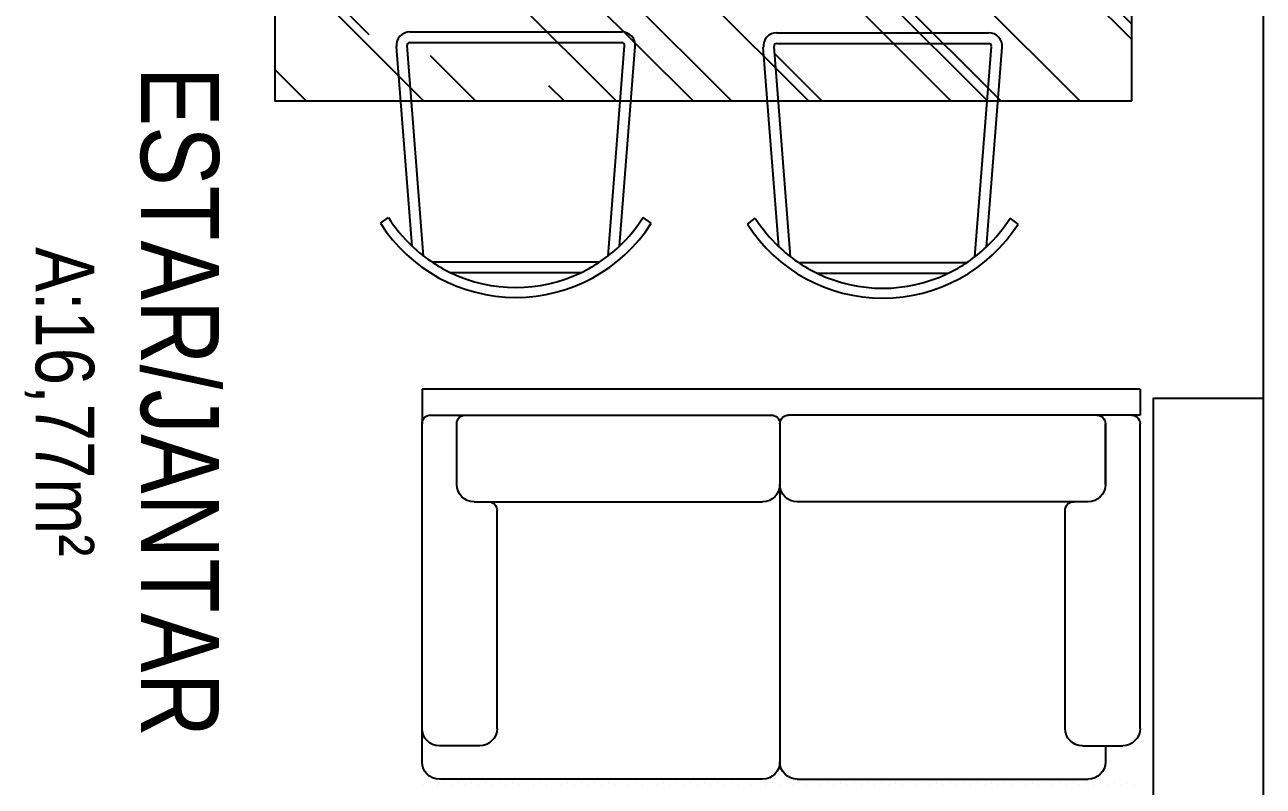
# Model space of a CAD drawing. Header units: millimetres. Extents: x 2993 to 6523, y 1057 to 2221.
# Drawn here: x 3051.212 to 3055.836, y 1144.702 to 1147.547 of the extents above; entities that cross this region are included whole.
import ezdxf
from ezdxf.enums import TextEntityAlignment as Align

# ---------------------------------------------------------------- set-up
doc = ezdxf.new("R2010")
doc.units = ezdxf.units.MM
doc.layers.add('AR-MOB', color=252, linetype='Continuous')
doc.layers.add('E-txt-g', color=3, linetype='Continuous')
doc.layers.add('E-Lay-9', color=9, linetype='Continuous', lineweight=9)
doc.layers.add('E-Txt-W', color=7, linetype='Continuous', lineweight=20)
doc.styles.add('F2', font='ARIALN.TTF')
doc.styles.add('REG60', font='romans.shx', dxfattribs={"width": 0.8, "height": 0.15})
doc.styles.add('REG80', font='romans.shx', dxfattribs={"width": 0.8, "height": 0.2})

# ---------------------------------------------------------------- blocks, each defined once
blk = doc.blocks.new('*X23')
at = {"color": 0}
for p, q in [((10.809375, 42.54375), (10.809375, 42.54375)), ((10.8, 42.525), (10.8, 42.525)), ((10.8, 42.4875), (10.8, 42.4875)), ((10.809375, 42.50625), (10.809375, 42.50625)), ((10.8, 42.45), (10.8, 42.45)), ((10.809375, 42.46875), (10.809375, 42.46875)), ((10.8, 42.4125), (10.8, 42.4125)), ((10.809375, 42.43125), (10.809375, 42.43125)), ((10.8, 42.375), (10.8, 42.375)), ((10.809375, 42.39375), (10.809375, 42.39375)), ((10.809375, 42.35625), (10.809375, 42.35625)), ((10.8, 42.3375), (10.8, 42.3375)), ((10.809375, 42.31875), (10.809375, 42.31875)), ((10.8, 42.3), (10.8, 42.3)), ((10.809375, 42.28125), (10.809375, 42.28125)), ((10.8, 42.2625), (10.8, 42.2625)), ((10.809375, 42.24375), (10.809375, 42.24375)), ((10.8, 42.225), (10.8, 42.225)), ((10.809375, 42.20625), (10.809375, 42.20625)), ((10.8, 42.1875), (10.8, 42.1875)), ((10.8, 42.15), (10.8, 42.15)), ((10.809375, 42.16875), (10.809375, 42.16875)), ((10.8, 42.1125), (10.8, 42.1125)), ((10.809375, 42.13125), (10.809375, 42.13125)), ((10.8, 42.075), (10.8, 42.075)), ((10.809375, 42.09375), (10.809375, 42.09375)), ((10.8, 42.0375), (10.8, 42.0375)), ((10.809375, 42.05625), (10.809375, 42.05625)), ((10.809375, 42.01875), (10.809375, 42.01875)), ((10.8, 42), (10.8, 42)), ((10.809375, 41.98125), (10.809375, 41.98125)), ((10.8, 41.9625), (10.8, 41.9625)), ((10.809375, 41.94375), (10.809375, 41.94375)), ((10.8, 41.925), (10.8, 41.925)), ((10.809375, 41.90625), (10.809375, 41.90625)), ((10.8, 41.8875), (10.8, 41.8875)), ((10.809375, 41.86875), (10.809375, 41.86875)), ((10.8, 41.85), (10.8, 41.85)), ((10.809375, 41.83125), (10.809375, 41.83125)), ((10.8, 41.8125), (10.8, 41.8125)), ((10.8, 41.775), (10.8, 41.775)), ((10.809375, 41.79375), (10.809375, 41.79375)), ((10.8, 41.7375), (10.8, 41.7375)), ((10.809375, 41.75625), (10.809375, 41.75625)), ((10.8, 41.7), (10.8, 41.7)), ((10.809375, 41.71875), (10.809375, 41.71875)), ((10.8, 41.6625), (10.8, 41.6625)), ((10.809375, 41.68125), (10.809375, 41.68125)), ((10.809375, 41.64375), (10.809375, 41.64375)), ((10.8, 41.625), (10.8, 41.625)), ((10.809375, 41.60625), (10.809375, 41.60625)), ((10.8, 41.5875), (10.8, 41.5875)), ((10.809375, 41.56875), (10.809375, 41.56875)), ((10.8, 41.55), (10.8, 41.55)), ((10.809375, 41.53125), (10.809375, 41.53125)), ((10.8, 41.5125), (10.8, 41.5125)), ((10.809375, 41.49375), (10.809375, 41.49375)), ((10.8, 41.475), (10.8, 41.475)), ((10.8, 41.4375), (10.8, 41.4375)), ((10.809375, 41.45625), (10.809375, 41.45625)), ((10.8, 41.4), (10.8, 41.4)), ((10.809375, 41.41875), (10.809375, 41.41875)), ((10.8, 41.3625), (10.8, 41.3625)), ((10.809375, 41.38125), (10.809375, 41.38125)), ((10.8, 41.325), (10.8, 41.325)), ((10.809375, 41.34375), (10.809375, 41.34375)), ((10.8, 41.2875), (10.8, 41.2875)), ((10.809375, 41.30625), (10.809375, 41.30625)), ((10.809375, 41.26875), (10.809375, 41.26875)), ((10.8, 41.25), (10.8, 41.25)), ((10.809375, 41.23125), (10.809375, 41.23125)), ((10.8, 41.2125), (10.8, 41.2125)), ((10.809375, 41.19375), (10.809375, 41.19375)), ((10.8, 41.175), (10.8, 41.175)), ((10.809375, 41.15625), (10.809375, 41.15625)), ((10.8, 41.1375), (10.8, 41.1375)), ((10.809375, 41.11875), (10.809375, 41.11875)), ((10.8, 41.1), (10.8, 41.1)), ((10.8, 41.0625), (10.8, 41.0625)), ((10.809375, 41.08125), (10.809375, 41.08125)), ((10.8, 41.025), (10.8, 41.025)), ((10.809375, 41.04375), (10.809375, 41.04375)), ((10.8, 40.9875), (10.8, 40.9875)), ((10.809375, 41.00625), (10.809375, 41.00625)), ((10.8, 40.95), (10.8, 40.95)), ((10.809375, 40.96875), (10.809375, 40.96875)), ((10.809375, 40.93125), (10.809375, 40.93125)), ((10.8, 40.9125), (10.8, 40.9125)), ((10.809375, 40.89375), (10.809375, 40.89375)), ((10.8, 40.875), (10.8, 40.875)), ((10.809375, 40.85625), (10.809375, 40.85625)), ((10.8, 40.8375), (10.8, 40.8375)), ((10.809375, 40.81875), (10.809375, 40.81875)), ((10.8, 40.8), (10.8, 40.8)), ((10.809375, 40.78125), (10.809375, 40.78125)), ((10.8, 40.7625), (10.8, 40.7625)), ((10.809375, 40.74375), (10.809375, 40.74375)), ((10.8, 40.725), (10.8, 40.725)), ((10.8, 40.6875), (10.8, 40.6875)), ((10.809375, 40.70625), (10.809375, 40.70625)), ((10.8, 40.65), (10.8, 40.65)), ((10.809375, 40.66875), (10.809375, 40.66875)), ((10.8, 40.6125), (10.8, 40.6125)), ((10.809375, 40.63125), (10.809375, 40.63125)), ((10.809375, 40.59375), (10.809375, 40.59375))]:
    blk.add_line(p, q, dxfattribs=at)
blk = doc.blocks.new('A$C7AFB675E')
at = {"color": 8}
for p, q in [((3.5035, 3.7432), (3.5035, 3.6832)), ((3.5035, 3.7432), (5.1585, 3.7432)), ((5.1585, 3.7432), (5.1585, 3.6632)), ((3.5035, 3.6832), (3.5635, 3.6832)), ((3.5235, 3.6832), (3.6035, 3.6832)), ((3.6035, 3.6832), (4.3135, 3.6832)), ((5.0585, 3.6832), (4.3535, 3.6832)), ((5.1385, 3.6832), (5.0585, 3.6832)), ((3.5035, 2.9606), (3.5035, 3.6632)), ((3.5835, 3.5232), (3.5835, 3.6632)), ((3.5835, 3.6632), (3.5835, 3.5232)), ((4.3335, 3.6632), (4.3335, 3.5232)), ((4.3335, 3.6632), (4.3335, 3.5232)), ((5.0785, 3.5232), (5.0785, 3.6632)), ((5.1585, 2.8832), (5.1585, 3.6632)), ((4.3335, 3.5232), (4.3335, 2.8832)), ((4.3335, 3.5232), (4.3335, 2.8832)), ((3.6235, 3.4832), (4.2935, 3.4832)), ((5.0385, 3.4832), (4.3735, 3.4832)), ((3.6765, 2.9606), (3.6765, 3.4632)), ((4.9855, 2.9606), (4.9855, 3.4632)), ((3.6365, 2.9206), (3.5435, 2.9206)), ((3.5835, 2.9206), (3.5835, 2.8832)), ((3.5835, 2.9206), (3.5835, 2.8832)), ((5.0255, 2.9206), (5.1185, 2.9206)), ((4.2935, 2.8432), (3.6235, 2.8432)), ((4.3735, 2.8432), (4.9185, 2.8432)), ((4.9185, 2.8432), (5.1185, 2.8432))]:
    blk.add_line(p, q, dxfattribs=at)
for centre, radius, start, end in [((3.5235, 3.6632), 0.02, 90, 180), ((3.6035, 3.6632), 0.02, 90, 180), ((3.6035, 3.6632), 0.02, 90, 180), ((4.3135, 3.6632), 0.02, 0, 90), ((4.3535, 3.6632), 0.02, 90, 180), ((5.0585, 3.6632), 0.02, 0, 90), ((5.1385, 3.6632), 0.02, 0, 90), ((3.6235, 3.5232), 0.04, 180, 270), ((3.6235, 3.5232), 0.04, 180, 270), ((4.2935, 3.5232), 0.04, 270, 0), ((4.3735, 3.5232), 0.04, 180, 270), ((5.0385, 3.5232), 0.04, 270, 0), ((3.6565, 3.4632), 0.02, 0, 90), ((5.0055, 3.4632), 0.02, 90, 180), ((3.5435, 2.9606), 0.04, 180, 270), ((3.6365, 2.9606), 0.04, 270, 0), ((5.0255, 2.9606), 0.04, 180, 270), ((5.1185, 2.9606), 0.04, 270, 0), ((3.6235, 2.8832), 0.04, 180, 270), ((4.2935, 2.8832), 0.04, 270, 0), ((4.3735, 2.8832), 0.04, 180, 270), ((5.1185, 2.8832), 0.04, 270, 0)]:
    blk.add_arc(centre, radius, start, end, dxfattribs=at)
at = {"layer": 'E-Lay-9', "color": 8, "xscale": -0.8400000000000034, "yscale": 0.8400000000000034, "zscale": 0.84, "rotation": 90}
blk.add_blockref('*X23', (39.2529, 11.908), dxfattribs=at)
blk = doc.blocks.new('cadeira3')
at = {"color": 8}
for p, q in [((339.39, -198.51), (363.62, -198.51)), ((335.87, -200.51), (367.14, -200.51)), ((334.29, -201.65), (331.21, -240.97)), ((368.73, -201.65), (371.8, -240.97)), ((332.14, -203.49), (329.22, -240.82)), ((370.88, -203.49), (373.8, -240.82)), ((326.24, -207.76), (327.72, -208.87)), ((376.77, -207.76), (375.3, -208.87)), ((371.3, -241.51), (331.71, -241.51)), ((371.3, -243.51), (331.71, -243.51))]:
    blk.add_line(p, q, dxfattribs=at)
for centre, radius, start, end in [((351.51, -223.91), 29.99, 32.591, 147.409), ((351.51, -223.93), 28.15, 64.5065, 115.4935), ((351.51, -223.93), 28.15, 115.4935, 133.4739), ((351.51, -223.93), 28.15, 46.5261, 64.5065), ((351.51, -223.93), 28.15, 133.4739, 147.6689), ((351.51, -223.93), 28.15, 32.3311, 46.5261), ((331.71, -241.01), 2.5, 175.5276, 270), ((331.71, -241.01), 0.5, 175.5276, 270), ((371.3, -241.01), 2.5, 270, 4.4724), ((371.3, -241.01), 0.5, 270, 4.4724)]:
    blk.add_arc(centre, radius, start, end, dxfattribs=at)
blk = doc.blocks.new('TXT-AMB75')
at = {"layer": 'E-txt-g', "style": 'REG80', "width": 0.8, "flags": 8}
blk.add_attdef('TXT', text='', height=0.2, dxfattribs=at).set_placement((0.0055, 0.2964), align=Align.CENTER)
at = {"layer": 'E-Txt-W', "style": 'REG60', "width": 0.8, "flags": 8}
blk.add_attdef('TXT', text='', height=0.15, dxfattribs=at).set_placement((0.0055, 0.0271), align=Align.CENTER)

msp = doc.modelspace()

# ---------------------------------------------------------------- hatches: boundary and pattern name
at = {"layer": 'AR-MOB', "linetype": 'Continuous'}
h = msp.add_hatch(dxfattribs=at)
h.set_pattern_fill('AR-RROOF', color=256, scale=0.02, angle=-45, style=0)
h.set_pattern_definition([(315, (1281.5309, 10974.0793), (1.149472783, -0.431052294), [7.62, -1.016, 2.54, -0.508]), (315, (1282.18826, 10973.7812), (0.11853938, 0.83695987), [1.524, -0.16764, 3.048, -0.381]), (315, (1282.01584, 10974.20504), (2.108564137, -1.627222409), [4.064, -0.7112, 2.032, -0.508])])
h.paths.add_polyline_path([(3055.345, 1147.2624), (3055.345, 1148.9624), (3052.145, 1148.9624), (3052.145, 1147.2624)])

# ---------------------------------------------------------------- linework, layer by layer
msp.add_line((3055.8357, 1158.8229), (3055.8357, 1138.6229), dxfattribs=at)
msp.add_line((3055.8357, 1158.8229), (3055.8357, 1138.6229), dxfattribs=at)
at = {"layer": 'AR-MOB'}
for points in [[(3055.345, 1147.2624), (3055.345, 1148.9624), (3052.145, 1148.9624), (3052.145, 1147.2624)], [(3055.8357, 1146.1511), (3055.8357, 1140.7725), (3055.4255, 1140.7725), (3055.4255, 1146.1511)]]:
    msp.add_lwpolyline(points, close=True, dxfattribs=at)

# ---------------------------------------------------------------- block references
at = {"layer": 'AR-MOB', "xscale": 0.02000000000043656, "yscale": 0.01999999999998181, "zscale": 0.02, "rotation": 180}
for p in [(3060.0752, 1142.6498), (3061.4452, 1142.6468)]:
    msp.add_blockref('cadeira3', p, dxfattribs=at)
at = {"layer": 'AR-MOB'}
ref = msp.add_blockref('TXT-AMB75', (3051.2129, 1146.1462), dxfattribs=dict(at, xscale=1.458, yscale=1.458, zscale=1.458, rotation=270))
ref.add_attrib('TXT', 'ESTAR/JANTAR', dxfattribs={"layer": 'E-txt-g', "color": 2, "height": 0.2916, "rotation": 270, "style": 'F2'}).set_placement((3051.6451, 1146.1382), align=Align.CENTER)
ref.add_attrib('TXT', 'A:16,77m²', dxfattribs={"layer": 'E-Txt-W', "height": 0.2187, "rotation": 270, "style": 'F2'}).set_placement((3051.2523, 1146.1382), align=Align.CENTER)
at = {"layer": 'AR-MOB', "ltscale": 0.35, "xscale": -1.62, "yscale": 1.62, "zscale": 1.62}
msp.add_blockref('A$C7AFB675E', (3061.0516, 1140.1218, 1.62), dxfattribs=at)

doc.saveas('drawing.dxf')
